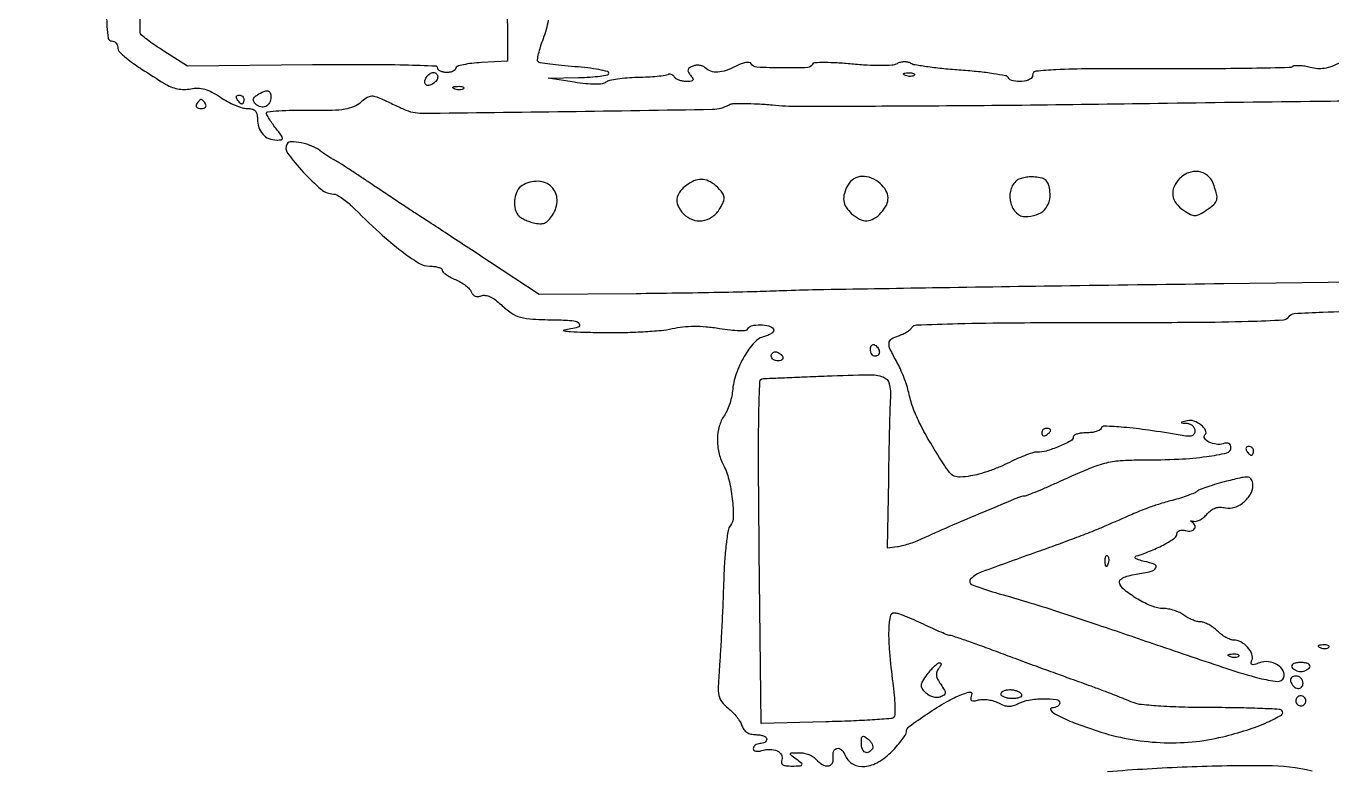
# Model space of a CAD drawing. Extents: x 0 to 2558, y 0 to 3412.
# Drawn here: x 910.7 to 1200.4, y 1445 to 1610.3 of the extents above; entities that cross this region are included whole.
import ezdxf

# ---------------------------------------------------------------- set-up
doc = ezdxf.new("R2010")
doc.units = 0

msp = doc.modelspace()

# ---------------------------------------------------------------- linework, layer by layer
for points in [[(1286.775, 2242.902503, 0.000001), (1177.44536, 2242.627485, 0.134519)], [(1176.555032, 2242.380365, -0.000002), (1098.265318, 2241.934774, -0.000173)], [(1017.151755, 1670.006102), (1017.5, 1602.5), (1011.75, 1602.200096, 0.015483), (1009.545876, 1602.016569, 0.025011), (1007.689062, 1601.709198, 0.022258), (1006.285007, 1601.337838, 0.327985), (1006, 1600.950096, -0.199142), (1005.849451, 1600.587093, -0.085464), (1005.4125, 1600.279091, -0.065453), (1004.765538, 1600.069875, -0.045543), (1004, 1600, -0.046479), (1003.234507, 1600.071313, -0.066436), (1002.5875, 1600.28462, -0.086538), (1002.150923, 1600.598798, -0.196046), (1002, 1600.96892, 0.404469), (1001.573909, 1601.409479, 0.001911), (994.655607, 1601.61407, 0.00616), (985.969291, 1601.730678, 0.002568), (974.25, 1601.683431), (946.5, 1601.429022), (941.25, 1604.745239, -0.009069), (939.237428, 1606.068168, -0.013703), (937.539368, 1607.298604, -0.008392), (936.186188, 1608.373402, -0.220846), (935.990401, 1608.780729, -0.003145), (935.98627, 1609.366085, -0.000001), (935.969595, 1631.173089, -0.000019), (935.952051, 1655.383799, -0.000011), (935.933053, 1684)], [(1923.086218, 2244.376059, -0.000011), (1814.032813, 2244.041497, -0.000207)], [(1324.704195, 1210.958263, -0.000001), (1324.831971, 1216.559674, -0.000001), (1324.980176, 1223.055371, -0.000001), (1325.131041, 1229.666374, -0.003312)], [(1347, 900.068317, 0.000002), (1365.687198, 900.484728, 0.000002), (1385.0375, 900.916042, 0.000002), (1402.386564, 901.302857, 0.000005)], [(928.531725, 1614.732384, 0.017812), (928.607766, 1610.188333, 0.030893), (928.904021, 1607.603572, 0.363588), (929.624318, 1607, -0.09817), (930.149348, 1606.895912, -0.097736), (930.595893, 1606.599325, -0.098146), (930.894934, 1606.156538, -0.099913), (931, 1605.636001, 0.200423), (931.465415, 1604.521562, 0.029463), (933.342463, 1602.873015, 0.021599), (936.421605, 1600.681391, 0.006209), (941.369205, 1597.558988, 0.040809), (942.79847, 1596.834803, 0.047233), (944.258959, 1596.39418, 0.048945), (945.729463, 1596.245444, 0.050139), (947.188619, 1596.387724, -0.056262), (948.780109, 1596.523312, -0.063134), (950.298361, 1596.288387, -0.053105), (951.909879, 1595.633999, -0.026258), (953.801549, 1594.488883, 0.025575), (955.370362, 1593.536276, 0.02431), (957.05453, 1592.731109, 0.02508), (958.611678, 1592.167648, 0.074398), (959.732135, 1592, -0.055994), (960.818363, 1591.877973, -0.143138), (961.503493, 1591.496458, -0.141422), (961.88024, 1590.802515, -0.054153), (962, 1589.7, 0.080357), (962.3053, 1587.812622, 0.104644), (963.186833, 1586.305561, 0.110571), (964.559432, 1585.340593, 0.098442), (966.27258, 1585, 0.035485), (967.335199, 1585.07551, 0.394977), (967.57848, 1585.37847, 0.142295), (967.365063, 1585.948132, 0.006343), (966.07258, 1587.634859, -0.012506), (965.278872, 1588.697547, -0.016247), (964.60882, 1589.711381, -0.013939), (964.107269, 1590.580015, -0.124579), (964, 1591.003858, -0.387956), (964.266357, 1591.295473, -0.005802), (966.766022, 1591.493033, -0.012156), (969.805755, 1591.623686, -0.00731), (973.416245, 1591.638215, 0.006988), (978.580455, 1591.655663, 0.034348), (981.482996, 1591.905964, 0.06241), (983.401377, 1592.456249, 0.08308), (984.925961, 1593.432996, -0.035294), (986.134922, 1594.381011, -0.109522), (987.093124, 1594.759594, -0.111746), (988.110188, 1594.693933, -0.03755), (989.509716, 1594.16378, 0.000018), (990.642655, 1593.634376, 0.000011), (991.996962, 1593.001626, 0.000011), (993.350288, 1592.369405, 0.000018), (994.479943, 1591.841754, 0.112175), (998.529025, 1590.963807, 0.000954), (1030.695318, 1591.343533, 0.000876), (1063.002606, 1591.843186, 0.123875), (1066.663711, 1592.831679, -0.11907), (1067.574542, 1593.086881, -0.010095), (1070.025431, 1593.126022, -0.012934), (1072.986642, 1593.036905, -0.009648), (1076.245109, 1592.791248, 0.023902), (1082.101795, 1592.517256, 0.00084), (1104.79363, 1592.579107, 0.001558), (1131.608888, 1592.780807, 0.001089), (1161.839589, 1593.168292, -0.000865), (1195.562102, 1593.615644, -0.002309), (1219.614594, 1593.782002, -0.00035)], [(1202.345159, 1602.214372, -0.025892), (1200.376548, 1601.353977, -0.049365), (1198.709871, 1600.907722, -0.057398), (1197.166607, 1600.833135, -0.051381), (1195.585681, 1601.102964, 0.025294), (1194.398978, 1601.369759, 0.028902), (1193.243092, 1601.500672, 0.029951), (1192.264423, 1601.495881, 0.12281), (1191.703357, 1601.316665, -0.134006), (1190.883948, 1601.074683, -0.000747), (1182.686699, 1600.917011, -0.00314), (1173.311711, 1600.809579, -0.001981), (1162.367676, 1600.796252, 0.001536), (1146.704327, 1600.791107, 0.011119), (1139.171512, 1600.597929, 0.014587), (1134.735807, 1600.255482, 0.383433), (1134, 1599.43705, -0.293353), (1133.395137, 1598.49482, -0.082521), (1131.627772, 1598.015686, -0.075841), (1129.67689, 1598.115901, -0.206488), (1128.567021, 1598.891558, 0.212431), (1128.010534, 1599.271115, 0.00692), (1125.282695, 1599.728439, 0.012171), (1121.97702, 1600.153638, 0.008033), (1118.160098, 1600.488541, -0.006889), (1114.286658, 1600.819473, -0.009368), (1110.803325, 1601.231513, -0.006701), (1107.916201, 1601.6675, -0.097884), (1106.955976, 1602.027208, 0.090018), (1106.314461, 1602.279001, 0.055197), (1105.502698, 1602.347502, 0.053035), (1104.654454, 1602.23482, 0.063424), (1103.901879, 1601.947487, -0.105702), (1102.761169, 1601.618515, -0.015305), (1100.329744, 1601.522317, -0.016022), (1097.29942, 1601.592348, -0.010784), (1093.847997, 1601.857646, 0.009702), (1090.62405, 1602.112479, 0.015367), (1087.854308, 1602.192113, 0.009329), (1085.597486, 1602.145513, 0.296748), (1085.166667, 1601.840384, -0.29913), (1084.092305, 1601.086498, -0.009318), (1078.451833, 1601.019271, -0.010015), (1072.837391, 1601.169482, -0.247486), (1071.542082, 1601.931911, 0.224428), (1071.123316, 1602.203695, 0.07069), (1070.357247, 1602.198331, 0.052478), (1069.360247, 1601.94056, 0.030751), (1068.233065, 1601.438071, -0.034052), (1065.982145, 1600.452376, -0.07155), (1064.11572, 1600.070498, -0.096084), (1062.59198, 1600.273766, -0.115814), (1061.367217, 1601.032783, 0.099076), (1060.846684, 1601.379722, 0.062757), (1060.140572, 1601.571375, 0.059579), (1059.365925, 1601.58739, 0.067116), (1058.641694, 1601.416, 0.04544), (1057.851629, 1601.02729, 0.192557), (1057.54191, 1600.613295, 0.194585), (1057.60476, 1600.102904, 0.046492), (1058.096921, 1599.383217, -0.037004), (1058.606064, 1598.668151, -0.290107), (1058.598295, 1598.278502, -0.225633), (1058.221139, 1598.051236, -0.024625), (1057.181462, 1598, -0.044918), (1056.345552, 1598.075246, -0.045404), (1055.539657, 1598.298542, -0.049469), (1054.877873, 1598.62634, -0.11512), (1054.489919, 1599.016312, 0.081201), (1054.186552, 1599.36527, 0.091862), (1053.799658, 1599.581642, 0.100705), (1053.390699, 1599.633435, 0.120279), (1053.02213, 1599.513677, -0.107167), (1052.429069, 1599.303852, -0.007975), (1050.71325, 1599.113326, -0.010768), (1048.639793, 1598.961479, -0.007961), (1046.341228, 1598.879512, 0.014435), (1044.018804, 1598.766573, 0.017968), (1041.871571, 1598.522043, 0.016418), (1040.109209, 1598.197414, 0.115743), (1039.327949, 1597.824394, -0.140457), (1038.501158, 1597.477921, -0.02934), (1036.916346, 1597.384189, -0.025746), (1034.843296, 1597.490147, -0.014218), (1032.327949, 1597.821507), (1026.5, 1598.75852), (1033.25, 1598.87926, 0.011896), (1035.837852, 1598.987175, 0.01955), (1038.017188, 1599.215883, 0.014313), (1039.719324, 1599.512064, 0.356522), (1040, 1599.855662, 0.348099), (1039.713559, 1600.217243, 0.011198), (1037.768417, 1600.628747, 0.017147), (1035.315583, 1601.00396, 0.010505), (1032.403121, 1601.285874, -0.006176), (1029.452373, 1601.545731, -0.00918), (1026.876999, 1601.852476, -0.004917), (1024.724861, 1602.17057, -0.158514), (1024.258749, 1602.407918, -0.242443), (1024.122855, 1602.832603, -0.015929), (1024.383967, 1604.134938, -0.020246), (1024.825836, 1605.7302, -0.013528), (1025.453844, 1607.518314, 0.023883), (1026.145488, 1609.62621, 0.031936), (1026.556057, 1611.596458, 0.036187)], [(1263.301344, 1554.196386), (1176.400672, 1553.078157, 0.00032), (1142.310108, 1552.61767, 0.000445), (1111.795822, 1552.158779, 0.000269), (1086.093883, 1551.735508, 0.005773), (1078.5, 1551.518639, -0.003895), (1072.836338, 1551.335604, -0.001246), (1064.415625, 1551.150113, -0.001243), (1055.038109, 1550.990252, -0.001389), (1046, 1550.883765), (1024.5, 1550.69018), (1013.5, 1557.964644, 0.000386), (1008.904303, 1560.998743, 0.00036), (1004.192112, 1564.099667, 0.000358), (999.998975, 1566.850402, 0.001218), (997.26038, 1568.634625, -0.001696), (994.856683, 1570.203935, -0.000947), (991.940569, 1572.129844, -0.000944), (988.998953, 1574.088613, -0.001534), (986.508149, 1575.765071, 0.002719), (984.258957, 1577.271175, 0.002973), (982.059351, 1578.708083, 0.002782), (980.163455, 1579.91569, 0.014796), (979.104421, 1580.539042, -0.01097), (978.281325, 1581.015078, -0.00758), (977.370303, 1581.58808, -0.007647), (976.510932, 1582.165842, -0.015506), (975.856652, 1582.651154, 0.074834), (974.100176, 1583.656429, 0.041652), (971.729835, 1584.356484, 0.03874), (969.516809, 1584.637886, 0.273063), (968.594509, 1584.152918, 0.307265), (968.681542, 1582.113208, 0.0266), (972.1779, 1577.894551, 0.029546), (976.184127, 1574.037054, 0.174522), (978.865173, 1573.022236, -0.114756), (979.560283, 1572.848592, -0.026958), (980.603307, 1572.241364, -0.026384), (981.756249, 1571.393879, -0.023265), (982.865173, 1570.395172, 0.009109), (989.106358, 1564.445905, 0.02168), (994.007817, 1560.318414, 0.026331), (997.824131, 1557.685714, 0.138688), (1000.248734, 1557, -0.030274), (1001.302776, 1556.936122, -0.047054), (1002.191816, 1556.741888, -0.059791), (1002.810336, 1556.459289, -0.261418), (1003, 1556.12132, 0.205856), (1003.178282, 1555.706646, 0.034629), (1003.860143, 1555.14447, 0.032976), (1004.806755, 1554.558445, 0.02393), (1005.928145, 1554.029763, -0.033427), (1007.091491, 1553.45407, -0.03352), (1008.166606, 1552.728961, -0.035501), (1009.012744, 1551.969667, -0.100855), (1009.436574, 1551.304689, 0.093445), (1009.790745, 1550.730577, 0.114896), (1010.308014, 1550.374485, 0.108731), (1010.952649, 1550.272105, 0.076977), (1011.671253, 1550.427342, -0.129715), (1012.547568, 1550.522725, -0.068445), (1013.604538, 1550.211624, -0.053702), (1014.787388, 1549.518211, -0.031624), (1016.04128, 1548.460451, 0.041203), (1018.282447, 1546.642084, 0.08345), (1020.338608, 1545.692239, 0.053911), (1023.13094, 1545.245865, 0.009485), (1028.45, 1545.076511, -0.017738), (1032.210442, 1544.894624, -0.225813), (1033.399482, 1544.201168, -0.520144), (1033.107767, 1543.42763, -0.026479), (1030, 1542.804256, 0.863312), (1029.999781, 1542.651882, 0.021311), (1031.465625, 1542.49699, 0.008435), (1034.439355, 1542.360719, 0.003408), (1038.5, 1542.270931, 0.008943), (1043.041407, 1542.282709, 0.008878), (1047.590625, 1542.45673, 0.008767), (1051.561287, 1542.74919, 0.03387), (1054, 1543.139671, -0.029956), (1056.354553, 1543.535583, -0.025479), (1058.871098, 1543.67602, -0.023607), (1061.576785, 1543.56122, -0.018342), (1064.5, 1543.190077, 0.013095), (1066.924014, 1542.856438, 0.024166), (1068.909085, 1542.732673, 0.022729), (1070.406558, 1542.779869, 0.292567), (1070.833333, 1543.101757, -0.2581), (1071.63599, 1543.792052, -0.054536), (1073.542346, 1543.975894, -0.054051), (1075.49425, 1543.738909, -0.199694), (1076.481881, 1543.029317, -0.255046), (1076.504678, 1542.608589, -0.110569), (1076.147398, 1542.153482, -0.070456), (1075.446636, 1541.729302, -0.039454), (1074.50078, 1541.41084, 0.149286), (1072.266051, 1540.064317, 0.050951), (1070.009985, 1536.972079, 0.048549), (1068.226251, 1533.097816, 0.060886), (1067.391582, 1529.235434, -0.034215), (1067.164369, 1527.823981, -0.024298), (1066.726426, 1526.281251, -0.024651), (1066.161132, 1524.842929, -0.046845), (1065.546501, 1523.762927, 0.087093), (1064.469808, 1521.459561, 0.061244), (1064.066397, 1518.621155, 0.058939), (1064.361255, 1515.649389, 0.066185), (1065.342726, 1512.950714, -0.060357), (1066.581141, 1509.66482, -0.031727), (1067.348352, 1505.361393, -0.028016), (1067.580481, 1501.291628, -0.17518), (1066.884819, 1499.361215, 0.134785), (1066.427339, 1498.349771, 0.009626), (1066.000235, 1495.264557, 0.012924), (1065.65081, 1491.496242, 0.009182), (1065.446125, 1487.257623, -0.002699), (1065.280489, 1482.565794, -0.001973), (1065.047853, 1477.357013, -0.001993), (1064.788264, 1472.423008, -0.004404), (1064.541968, 1468.659869, 0.006516), (1064.243291, 1463.78016, 0.059559), (1064.393669, 1461.662043, 0.120337), (1065.030984, 1460.270112, 0.058914), (1066.420616, 1458.883784, -0.032256), (1067.408775, 1457.99767, -0.026723), (1068.342848, 1456.936678, -0.02754), (1069.095257, 1455.867834, -0.062825), (1069.508279, 1454.973915, 0.084328), (1069.936101, 1454.14322, 0.08871), (1070.60805, 1453.517245, 0.082371), (1071.499882, 1453.131044, 0.061149), (1072.567388, 1453, -0.03922), (1073.498878, 1452.926822, -0.058372), (1074.28542, 1452.70625, -0.076758), (1074.821119, 1452.382773, -0.222134), (1075, 1452, -0.148195), (1074.884432, 1451.618646, -0.098894), (1074.559375, 1451.29375, -0.082425), (1074.073457, 1451.074694, -0.064853), (1073.5, 1451, 0.069441), (1072.926702, 1450.919994, 0.085494), (1072.440625, 1450.686455, 0.100025), (1072.115627, 1450.339648, 0.13928), (1072, 1449.932612, 0.201732), (1072.150418, 1449.574967, 0.131561), (1072.546117, 1449.352101, 0.088694), (1073.147148, 1449.307304, 0.051245), (1073.859123, 1449.455287, -0.077627), (1075.688358, 1449.736221, -0.106693), (1077.308933, 1449.382096, -0.157783), (1078.24624, 1448.525039, -0.224542), (1078.329869, 1447.417241, 0.133419), (1078.264687, 1446.774949, 0.220215), (1078.565974, 1446.332325, 0.11192), (1079.315295, 1446.086726, 0.026243), (1080.643011, 1446.031803, 0.005983), (1082.488926, 1446.074446, 0.252036), (1082.819161, 1446.267427, 0.374251), (1082.765896, 1446.581355, 0.009735), (1081.55887, 1447.531803, -0.007414), (1080.318411, 1448.499283, -0.336255), (1080.244273, 1448.796029, -0.293434), (1080.513937, 1448.978945, -0.006294), (1082.186426, 1449, -0.0514), (1083.261258, 1448.889215, -0.042357), (1084.366246, 1448.559375, -0.044068), (1085.337169, 1448.074913, -0.081976), (1086, 1447.5, 0.082069), (1087.292045, 1446.379753, 0.155563), (1088.616116, 1446.053097, 0.244704), (1089.497694, 1446.589668, 0.171491), (1089.73821, 1447.75, -0.097271), (1089.827862, 1449.276999, -0.292513), (1090.558184, 1449.956098, -0.254778), (1091.585525, 1449.616768, -0.085054), (1092.487128, 1448.25, 0.169351), (1094.180198, 1446.428806, 0.147945), (1096.743741, 1445.928972, 0.108637), (1099.80846, 1446.936511, 0.066841), (1102.803833, 1449.297607, 0.014499), (1104.027841, 1450.636015, 0.019025), (1105.061126, 1451.930273, 0.01679), (1105.830852, 1453.050281, 0.1431), (1106, 1453.629193, -0.239321), (1106.592485, 1454.796141, -0.009375), (1110.64724, 1457.644809, -0.017139), (1114.901691, 1460.30865, -0.040476), (1118.277647, 1461.915462, -0.01308), (1119.654592, 1462.398147, -0.123856), (1120.27351, 1462.438153, -0.368346), (1120.497809, 1462.162501, -0.086112), (1120.373144, 1461.530014, 0.086134), (1120.253498, 1460.922847, 0.288027), (1120.452421, 1460.5896, 0.155724), (1120.983407, 1460.502382, 0.027411), (1121.986717, 1460.706777, -0.064798), (1122.975652, 1460.832412, -0.036857), (1124.179764, 1460.739834, -0.036149), (1125.399228, 1460.463704, -0.049152), (1126.440707, 1460.031732, 0.039992), (1127.649757, 1459.504148, 0.075365), (1128.694709, 1459.312846, 0.080084), (1129.706358, 1459.444289, 0.050634), (1130.809259, 1459.897918, -0.08251), (1133.148438, 1460.690659, -0.037767), (1136.368788, 1460.970255, -0.033843), (1139.289337, 1460.804912, -0.378283), (1140, 1460, -0.168643), (1139.866446, 1459.615296, -0.091829), (1139.485938, 1459.281989, -0.073477), (1138.919418, 1459.049427, -0.055048), (1138.25, 1458.959962, 0.654224), (1138.019688, 1458.398458, 0.082668), (1139.49034, 1457.311699, 0.026257), (1143.234938, 1455.644236, 0.011864), (1148.297335, 1453.838047, 0.034218), (1155.202696, 1452.070622, 0.033792), (1162.313614, 1451.252112, 0.034195), (1169.385159, 1451.402908, 0.03714), (1176.173076, 1452.525734, 0.017633), (1181.542462, 1454.031663, 0.027336), (1186.04053, 1455.742035, 0.028915), (1189.180387, 1457.360084, 0.490027), (1189.306893, 1458.359774, 0.185843), (1188.724923, 1458.618204, 0.002233), (1184.511263, 1458.811934, 0.006322), (1179.594162, 1458.953749, 0.004047), (1173.880386, 1459, -0.006405), (1167.787915, 1459.078047, -0.009562), (1162.466451, 1459.316304, -0.008498), (1158.179633, 1459.663698, -0.071221), (1156.297053, 1460.124512, 0.001298), (1152.454742, 1461.657679, 0.003787), (1149.79223, 1462.688815, 0.003442), (1146.981188, 1463.730988, 0.000924), (1142.5, 1465.347991, -0.001327), (1139.144074, 1466.562014, -0.0006), (1134.751039, 1468.170385, -0.000594), (1130.118264, 1469.879079, -0.000812), (1125.950345, 1471.429643, 0.00226), (1122.239523, 1472.797931, 0.003426), (1118.998735, 1473.951208, 0.001316), (1116.207415, 1474.914809, 0.082631), (1115.695442, 1475, -0.096461), (1115.22512, 1475.091588, -0.004225), (1113.675075, 1475.734375, -0.007032), (1111.844594, 1476.542221, -0.004949), (1109.807944, 1477.5, 0.009112), (1107.727486, 1478.45731, 0.011402), (1105.762331, 1479.265625, 0.009703), (1104.095992, 1479.870152, 0.082339), (1103.312847, 1480, 0.363543), (1102.364266, 1479.205264, 0.038535), (1102.057032, 1476.112309, 0.028032), (1102.219386, 1471.349108, 0.009673), (1102.972146, 1464.5, -0.010143), (1103.269536, 1461.770514, -0.014965), (1103.40999, 1459.364648, -0.010132), (1103.426043, 1457.388272, -0.202957), (1103.189427, 1456.847737, -0.172106), (1102.577354, 1456.576724, -0.002408), (1098.482924, 1456.284929, -0.0064), (1093.690885, 1456.028167, -0.004132), (1088.13542, 1455.847737), (1073.77084, 1455.5), (1073.34532, 1493.75, -0.001252), (1073.172563, 1513.791643, -0.007172), (1073.260046, 1524.423576, -0.00513), (1073.486846, 1531.329025, -0.39098), (1074.209899, 1532.0476, 0.00102), (1075.132022, 1532.083508, 0.000032), (1078.907388, 1532.238475, 0.000062), (1083.357423, 1532.421974, 0.000043), (1088.389721, 1532.630545, -0.005783), (1097.685035, 1532.908964, -0.089118), (1100.834055, 1532.402752, -0.256078), (1102.186772, 1530.898052, -0.076028), (1102.439886, 1527.705399, 0.010708), (1102.33707, 1525.700329, 0.001142), (1102.208589, 1521.035336, 0.001407), (1102.083885, 1515.478417, 0.001131), (1101.980075, 1509.5), (1101.753542, 1494.5), (1103.994908, 1494.759142, 0.033906), (1105.073229, 1494.958589, 0.01409), (1106.497857, 1495.366487, 0.013865), (1108.00486, 1495.890709, 0.017417), (1109.368137, 1496.462797, -0.005797), (1115.494125, 1499.202621, -0.003038), (1123.175672, 1502.476544, -0.000676), (1131.147035, 1505.804244, -0.098848), (1132.127545, 1506, 0.092877), (1132.657655, 1506.099326, 0.00355), (1134.529422, 1506.841609, 0.006259), (1136.736471, 1507.767363, 0.004359), (1139.2051, 1508.865051, -0.006004), (1146.212384, 1511.953317, -0.035443), (1150.002421, 1513.261025, -0.048331), (1153.424903, 1513.830227, -0.017056), (1158.400362, 1514, 0.01103), (1166.433575, 1514.177228, 0.023322), (1172.635826, 1514.74165, 0.022732), (1177.091036, 1515.565466, 0.34882), (1178, 1516.709844, 0.10909), (1177.877228, 1517.265857, 0.169098), (1177.538509, 1517.615403, 0.133782), (1176.987164, 1517.727233, 0.059021), (1176.25, 1517.590216, -0.109449), (1174.732347, 1517.462971, -0.080749), (1173.11439, 1517.955554, -0.125437), (1172.1632, 1518.766952, -0.365133), (1172.231341, 1519.564675, 0.331944), (1172.371938, 1520.531563, 0.102613), (1171.362867, 1521.726881, 0.080712), (1169.736643, 1522.623973, 0.150802), (1168.248411, 1522.689019, 0.001942), (1167.075014, 1522.377433, 0.339772), (1167.001251, 1522.280863, 0.3917), (1167.077688, 1522.198721, 0.002127), (1168.25, 1522.116001, -0.085489), (1168.918334, 1521.954748, -0.088251), (1169.485938, 1521.58014, -0.093282), (1169.866351, 1521.053279, -0.110278), (1170, 1520.454687, -0.130815), (1169.812164, 1519.749024, -0.191425), (1169.315054, 1519.353388, -0.096119), (1168.380014, 1519.257401, -0.020434), (1166.75, 1519.470861, 0.006956), (1159.700924, 1520.587939, 0.01464), (1154.19518, 1521.218187, 0.009702), (1149.951104, 1521.495697, 0.33241), (1149.166667, 1520.963689, -0.193042), (1148.844372, 1520.592046, -0.046719), (1148.074479, 1520.283084, -0.041167), (1147.05778, 1520.070659, -0.030931), (1145.916667, 1520, 0.029301), (1144.799202, 1519.934457, 0.045734), (1143.856771, 1519.734986, 0.057619), (1143.198969, 1519.445093, 0.26618), (1143, 1519.097825, -0.278761), (1142.468059, 1518.217852, -0.020742), (1139.823641, 1516.966833, -0.027263), (1137.005368, 1515.95119, -0.091127), (1135.059985, 1515.73707, 0.093037), (1134.232769, 1515.64285, 0.014199), (1132.654318, 1515.106867, 0.015468), (1130.808136, 1514.355148, 0.012854), (1128.892629, 1513.445591, -0.019187), (1126.795851, 1512.482304, -0.014029), (1124.401423, 1511.569456, -0.014215), (1122.080803, 1510.831864, -0.030197), (1120.241811, 1510.422677, -0.024219), (1117.884628, 1510.162011, -0.121672), (1116.589171, 1510.398341, -0.121625), (1115.552472, 1511.210696, -0.024192), (1114.182196, 1513.147644, -0.008364), (1110.986388, 1518.353114, -0.020185), (1108.846599, 1522.331112, -0.026526), (1107.422236, 1525.699038, -0.034044), (1106.495957, 1528.932357, 0.025262), (1106.0796, 1530.488343, 0.014046), (1105.424488, 1532.339951, 0.013981), (1104.654372, 1534.181381, 0.021925), (1103.880492, 1535.712773, -0.015385), (1102.409164, 1538.532127, -0.129021), (1102.135181, 1539.929645, -0.240886), (1102.676394, 1540.841193, -0.065026), (1104.25, 1541.567394, 0.032046), (1105.164, 1541.918296, 0.029713), (1106.049937, 1542.390896, 0.031015), (1106.786687, 1542.907432, 0.081526), (1107.21787, 1543.384781, -0.245714), (1108.222053, 1543.955718, -0.002104), (1117.384143, 1544.23884, -0.005167), (1129.828951, 1544.442333, -0.001504), (1149.000711, 1544.5, 0.001256), (1170.121898, 1544.553035, 0.006429), (1181.847564, 1544.762701, 0.004408), (1189.648165, 1545.071385, 0.246523), (1190.864812, 1545.787141, -0.242819), (1192.041389, 1546.490442, -0.006226), (1198.393318, 1546.807639, -0.007815), (1208.014528, 1547.01754, -0.001586)], [(1268.31004, 1436.882966, 0.000015), (1292.460695, 1437.283456, 0.194599)], [(969.094428, 1400.969888, 0.000038), (1045.330933, 1402.122597, 0.00854)], [(919.964112, 1437.649034, -0.000027), (913.8, 1437.730119, -0.000035), (906.451388, 1437.827694, -0.000027), (898.5, 1437.934258, 0.003441)], [(1196, 1444.883861, 0.055742), (1185.943362, 1446.085899, 0.011826), (1168.273458, 1445.802151, 0.009762), (1150.612846, 1444.754883, 0.092581)]]:
    msp.add_lwpolyline(points, format="xyb")
for points in [[(1002, 1599.059017, -0.161033), (1001.724195, 1598.224864, -0.089687), (1000.935284, 1597.48511, -0.09984), (1000.010153, 1597.120596, -0.245171), (999.333333, 1597.333333, -0.245171), (999.120596, 1598.010153, -0.09984), (999.48511, 1598.935284, -0.089687), (1000.224864, 1599.724195, -0.161033), (1001.059017, 1600, -0.099038), (1001.418132, 1599.928163, -0.097945), (1001.723586, 1599.723586, -0.097945), (1001.928163, 1599.418132, -0.099038)], [(1107.729167, 1599.395833, -0.126455), (1107.402231, 1599.202593, -0.060344), (1106.916927, 1599.123424, -0.05415), (1106.359369, 1599.160852, -0.051402), (1105.8125, 1599.316886, -0.054073), (1105.395823, 1599.538436, -0.470617), (1105.37858, 1599.720685, -0.168741), (1105.670344, 1599.862007, -0.018894), (1106.416667, 1599.921053, -0.028489), (1107.112848, 1599.910055, -0.077125), (1107.592839, 1599.799335, -0.208169), (1107.77538, 1599.614691, -0.296942)], [(1007.729167, 1596.395833, -0.126455), (1007.402231, 1596.202593, -0.060344), (1006.916927, 1596.123424, -0.05415), (1006.359369, 1596.160852, -0.051402), (1005.8125, 1596.316886, -0.054073), (1005.395823, 1596.538436, -0.470617), (1005.37858, 1596.720685, -0.168741), (1005.670344, 1596.862007, -0.018894), (1006.416667, 1596.921053, -0.028489), (1007.112848, 1596.910055, -0.077125), (1007.592839, 1596.799335, -0.208169), (1007.77538, 1596.614691, -0.296942)], [(948.5, 1593, 0.146489), (948.397987, 1592.620597, 0.191582), (948.538811, 1592.29375, 0.134005), (948.925364, 1592.072951, 0.063222), (949.5, 1592, 0.063222), (950.074636, 1592.072951, 0.134005), (950.461189, 1592.29375, 0.191582), (950.602013, 1592.620597, 0.146489), (950.5, 1593, 0.025622), (950.235369, 1593.382847, 0.032351), (949.951311, 1593.70625, 0.033983), (949.686704, 1593.937141, 0.163822), (949.5, 1594, 0.163822), (949.313296, 1593.937141, 0.033983), (949.048689, 1593.70625, 0.032351), (948.764631, 1593.382847, 0.025622)], [(959, 1594, -0.042167), (958.967655, 1593.617151, -0.061769), (958.870461, 1593.29375, -0.081139), (958.727648, 1593.07446, -0.210953), (958.559017, 1593, -0.151918), (958.34829, 1593.065539, -0.038439), (958.066025, 1593.29375, -0.035638), (957.768994, 1593.617226, -0.029505), (957.5, 1594, -0.082592), (957.343488, 1594.3821, -0.161196), (957.3746, 1594.70625, -0.182303), (957.586039, 1594.921712, -0.108972), (957.940983, 1595, -0.093332), (958.345238, 1594.923877, -0.09642), (958.688914, 1594.70625, -0.099167), (958.918938, 1594.381556, -0.105053)], [(965, 1594.559017, -0.12), (964.69074, 1593.28899, -0.160782), (963.848963, 1592.465786, -0.172886), (962.732086, 1592.339014, -0.139911), (961.671227, 1592.928773, -0.057656), (961.190353, 1593.535476, -0.180521), (961.089722, 1594.037491, -0.166155), (961.341083, 1594.510265, -0.047299), (962.008359, 1595.026328, -0.031526), (963.403599, 1595.7899, -0.149261), (964.295488, 1595.916843, -0.262938), (964.814131, 1595.50663, -0.097147)], [(1058.474177, 1575.750671, 0.062884), (1056.23244, 1574.129578, 0.140929), (1055.163486, 1572.342614, 0.166271), (1055.295959, 1570.465346, 0.096654), (1056.571429, 1568.571429, 0.107418), (1058.501794, 1567.330357, 0.121347), (1060.686465, 1567.076115, 0.118346), (1062.780687, 1567.867386, 0.098796), (1064.451893, 1569.566924, 0.025352), (1065.261281, 1570.950399, 0.09246), (1065.555027, 1571.919675, 0.129046), (1065.432576, 1572.747761, 0.072437), (1064.899147, 1573.62152, 0.050782), (1063.303938, 1575.188886, 0.089014), (1061.682355, 1576.069624, 0.106227), (1060.063663, 1576.245677, 0.099618)], [(1093.035184, 1575.065741, 0.049235), (1092.231089, 1573.126174, 0.104825), (1092.092713, 1571.516027, 0.113844), (1092.618705, 1570.074487, 0.064753), (1093.828741, 1568.654988, 0.065838), (1095.564779, 1567.456879, 0.125464), (1097.208113, 1567.084276, 0.129862), (1098.790486, 1567.547763, 0.073135), (1100.345012, 1568.828741, 0.065838), (1101.543121, 1570.564779, 0.125464), (1101.915724, 1572.208113, 0.129862), (1101.452237, 1573.790486, 0.073135), (1100.171259, 1575.345012, 0.086854), (1098.242899, 1576.56016, 0.107444), (1096.157063, 1576.928849, 0.122889), (1094.312673, 1576.391157, 0.138674)], [(1130.24508, 1575.84508, 0.145883), (1129.055109, 1573.644289, 0.119541), (1129.141005, 1570.960859, 0.13295), (1130.41071, 1568.815035, 0.19547), (1132.415859, 1568, 0.081857), (1134.811087, 1568.394778, 0.118169), (1136.620105, 1569.533852, 0.124819), (1137.65267, 1571.315503, 0.097863), (1137.835788, 1573.549314, 0.040167), (1137.530123, 1575.108362, 0.132243), (1136.998712, 1576.001252, 0.13042), (1136.086055, 1576.513684, 0.038606), (1134.49508, 1576.79508, 0.040549), (1133.253309, 1576.815983, 0.038943), (1132.007113, 1576.637738, 0.041546), (1130.934657, 1576.302509, 0.100182)], [(1166.571429, 1576.428571, 0.095426), (1165.364553, 1574.645892, 0.134897), (1165.104699, 1572.756463, 0.13011), (1165.847826, 1570.949987, 0.085639), (1167.5, 1569.408043, 0.024542), (1169.033744, 1568.507407, 0.121059), (1170, 1568.26998, 0.121059), (1170.966256, 1568.507407, 0.024542), (1172.5, 1569.408043, 0.033889), (1174.190697, 1570.687437, 0.153043), (1174.831523, 1571.729085, 0.131173), (1174.814382, 1573.041064, 0.022354), (1174.024751, 1575.4349, 0.134636), (1172.766771, 1577.15669, 0.135727), (1170.810273, 1577.989294, 0.125086), (1168.57537, 1577.7281, 0.105432)], [(1020.75, 1574.919901, 0.14108), (1019.673773, 1573.794516, 0.083387), (1019.09118, 1572.0149, 0.079529), (1019.108318, 1570.053692, 0.106162), (1019.765313, 1568.403972, 0.096891), (1020.230745, 1567.936961, 0.030597), (1021.083034, 1567.434452, 0.029262), (1022.124566, 1566.977981, 0.028657), (1023.219482, 1566.64258, 0.043505), (1024.666671, 1566.419419, 0.111902), (1025.705948, 1566.583761, 0.11092), (1026.578337, 1567.181423, 0.042318), (1027.492168, 1568.347703, 0.14751), (1028.486897, 1571.716332, 0.200729), (1027.261086, 1574.5998, 0.191226), (1024.280901, 1575.841374, 0.136912)], [(1100, 1537.940983, -0.105429), (1099.923444, 1537.581949, -0.099231), (1099.70625, 1537.276414, -0.096318), (1099.381732, 1537.071618, -0.092995), (1099, 1537, -0.153634), (1098.618621, 1537.120018, -0.097988), (1098.29375, 1537.457961, -0.080552), (1098.074545, 1537.962904, -0.062283), (1098, 1538.559017, -0.066118), (1098.073267, 1539.110654, -0.138808), (1098.29375, 1539.478525, -0.191142), (1098.620352, 1539.607943, -0.139169), (1099, 1539.5, -0.06081), (1099.382515, 1539.193797, -0.051032), (1099.70625, 1538.7871, -0.053229), (1099.926698, 1538.346558, -0.089642)], [(1078.5, 1537, -0.139169), (1078.607943, 1536.620352, -0.191142), (1078.478525, 1536.29375, -0.138808), (1078.110654, 1536.073267, -0.066118), (1077.559017, 1536, -0.062283), (1076.962904, 1536.074545, -0.080552), (1076.457961, 1536.29375, -0.097988), (1076.120018, 1536.618621, -0.153634), (1076, 1537, -0.092995), (1076.071618, 1537.381732, -0.096318), (1076.276414, 1537.70625, -0.099231), (1076.581949, 1537.923444, -0.105429), (1076.940983, 1538, -0.089642), (1077.346558, 1537.926698, -0.053229), (1077.7871, 1537.70625, -0.051032), (1078.193797, 1537.382515, -0.06081)], [(1136, 1519.940983, 0.108972), (1136.078288, 1519.586039, 0.182303), (1136.29375, 1519.3746, 0.161196), (1136.6179, 1519.343488, 0.082592), (1137, 1519.5, 0.029505), (1137.382774, 1519.768994, 0.035638), (1137.70625, 1520.066025, 0.038439), (1137.934461, 1520.34829, 0.151918), (1138, 1520.559017, 0.210953), (1137.92554, 1520.727648, 0.081139), (1137.70625, 1520.870461, 0.061769), (1137.382849, 1520.967655, 0.042167), (1137, 1521, 0.105053), (1136.618444, 1520.918938, 0.099167), (1136.29375, 1520.688914, 0.09642), (1136.076123, 1520.345238, 0.093332)], [(1181.5, 1516, 0.029505), (1181.768994, 1515.617226, 0.035638), (1182.066025, 1515.29375, 0.038439), (1182.34829, 1515.065539, 0.151918), (1182.559017, 1515, 0.210953), (1182.727648, 1515.07446, 0.081139), (1182.870461, 1515.29375, 0.061769), (1182.967655, 1515.617151, 0.042167), (1183, 1516, 0.105053), (1182.918938, 1516.381556, 0.099167), (1182.688914, 1516.70625, 0.09642), (1182.345238, 1516.923877, 0.093332), (1181.940983, 1517, 0.108972), (1181.586039, 1516.921712, 0.182303), (1181.3746, 1516.70625, 0.161196), (1181.343488, 1516.3821, 0.082592)], [(1177.006977, 1509.244241, 0.008885), (1174.829902, 1508.646888, 0.011086), (1172.83173, 1508.01181, 0.009442), (1171.186935, 1507.413671, 0.079546), (1170.506977, 1507.018527, -0.07253), (1169.86075, 1506.630824, -0.011376), (1168.473924, 1506.088411, -0.012441), (1166.796707, 1505.52291, -0.010567), (1165, 1505.00785, 0.010602), (1161.933608, 1504.128581, 0.016511), (1159.336124, 1503.228785, 0.010279), (1156.059241, 1501.893093, 0.001835), (1150, 1499.250351, -0.010197), (1147.588097, 1498.246062, -0.002777), (1143.7375, 1496.758726, -0.002808), (1139.349998, 1495.120086, -0.002918), (1135, 1493.551973, 0.002762), (1122.738654, 1489.136246, 0.105856), (1120.281009, 1487.588141, 0.544532), (1120.546713, 1486.274188, 0.025079), (1125.75, 1484.52761, -0.005331), (1132.479622, 1482.56063, -0.004544), (1139.535497, 1480.346135, -0.003243), (1148.457432, 1477.392578, -0.001077), (1161.5, 1472.949517, 0.002118), (1177.087323, 1467.675767, 0.017391), (1184.279735, 1465.551131, 0.036049), (1188.302239, 1464.817557, 0.340489), (1189.705092, 1465.673866, 0.221264), (1189.601272, 1467.173852, 0.130832), (1188.334669, 1468.493737, 0.107064), (1186.339497, 1469.182698, 0.121214), (1184.333127, 1468.936555, -0.017603), (1183.194985, 1468.549105, -0.157335), (1182.673596, 1468.559115, -0.348961), (1182.486005, 1468.853082, -0.06582), (1182.644993, 1469.517251, 0.189329), (1182.634322, 1470.881681, 0.089126), (1181.682909, 1472.39978, 0.082856), (1180.176449, 1473.588019, 0.126294), (1178.571429, 1474, -0.092457), (1177.828687, 1474.138528, -0.035442), (1176.874107, 1474.5875, -0.033596), (1175.881283, 1475.234646, -0.035158), (1175, 1476, 0.038064), (1174.105564, 1476.767717, 0.034183), (1173.073438, 1477.421842, 0.035851), (1172.062635, 1477.879152, 0.083953), (1171.25, 1478.031803, -0.062288), (1170.440766, 1478.147977, -0.029757), (1169.443856, 1478.485547, -0.02894), (1168.430463, 1478.967417, -0.036476), (1167.55887, 1479.531803, 0.053266), (1166.622508, 1480.094525, 0.03148), (1165.406283, 1480.568717, 0.031206), (1164.117549, 1480.892884, 0.046041), (1162.956754, 1481, -0.09861), (1160.509531, 1481.487382, -0.034983), (1157.300977, 1483.089497, -0.033365), (1154.417059, 1485.061442, -0.147857), (1153.251716, 1486.726129, -0.266333), (1153.366751, 1487.283817, -0.094241), (1154.035651, 1487.801742, -0.05549), (1155.236581, 1488.25388, -0.022665), (1156.946787, 1488.607482, 0.016828), (1160.291659, 1489.258462, 0.199361), (1161.345809, 1490.010127, 0.472549), (1161.090414, 1490.767861, 0.0363), (1158.733769, 1491.471738, -0.018811), (1157.513974, 1491.79009, -0.077267), (1156.827127, 1492.119454, -0.344408), (1156.735356, 1492.409879, -0.230768), (1157, 1492.661356, 0.020437), (1160.366847, 1493.879546, 0.027574), (1163.292576, 1495.268263, 0.025278), (1165.505515, 1496.621519, 0.247741), (1166, 1497.558255, -0.155511), (1166.149569, 1498.027522, -0.151918), (1166.544337, 1498.328977, -0.103421), (1167.178299, 1498.421243, -0.048586), (1168, 1498.289749, 0.106817), (1169.176752, 1498.239175, 0.211549), (1169.939639, 1498.74647, 0.273525), (1169.965556, 1499.530775, 0.140902), (1169.25, 1500.252772, -0.067191), (1169.074125, 1500.384842, -0.602306), (1169.095606, 1500.456378, -0.096222), (1169.319856, 1500.457053, -0.013281), (1169.777594, 1500.356901, 0.135594), (1170.386094, 1500.373688, 0.052334), (1171.170093, 1500.706725, 0.046849), (1171.990989, 1501.268207, 0.042318), (1172.72395, 1501.990566, -0.054015), (1173.615899, 1502.829491, -0.08082), (1174.560062, 1503.327724, -0.082893), (1175.595284, 1503.493578, -0.059911), (1176.756879, 1503.346171, 0.152825), (1178.877483, 1503.468024, 0.094514), (1181.024647, 1504.782005, 0.095221), (1182.525011, 1506.783368, 0.158197), (1182.815778, 1508.852279, 0.115377), (1182.418018, 1509.782919, 0.220938), (1181.7209, 1510.165808, 0.073211), (1180.375452, 1510.059587, 0.006269)], [(1150.683114, 1490.8125, -0.054073), (1150.461564, 1490.395823, -0.470617), (1150.279315, 1490.37858, -0.168741), (1150.137993, 1490.670344, -0.018894), (1150.078947, 1491.416667, -0.028489), (1150.089945, 1492.112848, -0.077125), (1150.200665, 1492.592839, -0.208169), (1150.385309, 1492.77538, -0.296942), (1150.604167, 1492.729167, -0.126455), (1150.797407, 1492.402231, -0.060344), (1150.876576, 1491.916927, -0.05415), (1150.839148, 1491.359369, -0.051402)], [(1197.8125, 1472.316886, 0.051402), (1198.359369, 1472.160852, 0.05415), (1198.916927, 1472.123424, 0.060344), (1199.402231, 1472.202593, 0.126455), (1199.729167, 1472.395833, 0.296942), (1199.77538, 1472.614691, 0.208169), (1199.592839, 1472.799335, 0.077125), (1199.112848, 1472.910055, 0.028489), (1198.416667, 1472.921053, 0.018894), (1197.670344, 1472.862007, 0.168741), (1197.37858, 1472.720685, 0.470617), (1197.395823, 1472.538436, 0.054073)], [(1113.150922, 1467.68185, 0.087908), (1112.727962, 1466.938589, 0.117198), (1112.64401, 1466.16903, 0.088384), (1112.918446, 1465.284928, 0.033443), (1113.590495, 1464.174263, -0.015077), (1114.449165, 1462.866112, -0.148146), (1114.61465, 1462.235303, -0.249239), (1114.355142, 1461.788428, -0.047472), (1113.484476, 1461.355669, -0.098504), (1112.741145, 1461.228046, -0.063311), (1111.873698, 1461.361628, -0.060027), (1111.016917, 1461.723018, -0.066681), (1110.30371, 1462.267719, -0.047338), (1109.514381, 1463.222549, -0.170577), (1109.315633, 1463.974852, -0.11975), (1109.602724, 1464.847069, -0.018366), (1110.631251, 1466.373038, -0.020027), (1111.410675, 1467.357147, -0.025702), (1112.207336, 1468.193173, -0.025124), (1112.923942, 1468.806473, -0.156672), (1113.372445, 1468.968575, -0.240049), (1113.602153, 1468.861783, -0.211817), (1113.667256, 1468.603562, -0.094329), (1113.510909, 1468.18641, -0.036524)], [(1179.729167, 1470.395833, -0.126455), (1179.402231, 1470.202593, -0.060344), (1178.916927, 1470.123424, -0.05415), (1178.359369, 1470.160852, -0.051402), (1177.8125, 1470.316886, -0.054073), (1177.395823, 1470.538436, -0.470617), (1177.37858, 1470.720685, -0.168741), (1177.670344, 1470.862007, -0.018894), (1178.416667, 1470.921053, -0.028489), (1179.112848, 1470.910055, -0.077125), (1179.592839, 1470.799335, -0.208169), (1179.77538, 1470.614691, -0.296942)], [(1191.5, 1468, 0.085235), (1191.838188, 1467.617226, 0.053414), (1192.342439, 1467.29375, 0.051777), (1192.925537, 1467.074147, 0.064269), (1193.5, 1467, 0.064269), (1194.074463, 1467.074147, 0.051777), (1194.657561, 1467.29375, 0.053414), (1195.161812, 1467.617226, 0.085235), (1195.5, 1468, 0.259199), (1195.517887, 1468.385721, 0.162984), (1195.190983, 1468.713525, 0.081563), (1194.488004, 1468.931662, 0.034543), (1193.5, 1469, 0.034543), (1192.511996, 1468.931662, 0.081563), (1191.809017, 1468.713525, 0.162984), (1191.482113, 1468.385721, 0.259199)], [(1191.229167, 1464.8125, 0.113253), (1191.877068, 1463.749304, 0.165501), (1192.846361, 1463.257027, 0.244413), (1193.653027, 1463.540134, 0.190724), (1194, 1464.416667, 0.099038), (1193.879125, 1465.020927, 0.097945), (1193.534896, 1465.534896, 0.097945), (1193.020927, 1465.879125, 0.099038), (1192.416667, 1466, 0.077096), (1191.841384, 1465.910766, 0.119977), (1191.414714, 1465.651172, 0.144529), (1191.204183, 1465.264262, 0.134046)], [(1131.5, 1462, -0.253782), (1131.521766, 1461.615199, -0.1651), (1131.205217, 1461.287316, -0.083483), (1130.520664, 1461.068671, -0.035659), (1129.559017, 1461, -0.037227), (1128.579009, 1461.073066, -0.055981), (1127.751711, 1461.29375, -0.073461), (1127.186221, 1461.616918, -0.230178), (1127, 1462, -0.186414), (1127.147465, 1462.381787, -0.089706), (1127.570164, 1462.70625, -0.069539), (1128.198222, 1462.926216, -0.049547), (1128.940983, 1463, -0.046881), (1129.729296, 1462.925923, -0.046318), (1130.49335, 1462.70625, -0.050262), (1131.123976, 1462.383556, -0.111412)], [(1192.552786, 1461.08541, 0.099038), (1192.401684, 1460.679226, 0.097945), (1192.417584, 1460.244476, 0.097945), (1192.597789, 1459.848514, 0.099038), (1192.91459, 1459.552786, 0.099038), (1193.320774, 1459.401684, 0.097945), (1193.755524, 1459.417584, 0.097945), (1194.151486, 1459.597789, 0.099038), (1194.447214, 1459.91459, 0.099038), (1194.598316, 1460.320774, 0.097945), (1194.582416, 1460.755524, 0.097945), (1194.402211, 1461.151486, 0.099038), (1194.08541, 1461.447214, 0.099038), (1193.679226, 1461.598316, 0.097945), (1193.244476, 1461.582416, 0.097945), (1192.848514, 1461.402211, 0.099038)], [(1098.429973, 1449.886693, -0.119392), (1097.651289, 1449.117046, -0.258637), (1096.836674, 1449.087934, -0.197273), (1096.212086, 1449.813433, -0.080485), (1096, 1451.122445, -0.021696), (1096.04875, 1452.245391, -0.241254), (1096.279829, 1452.613777, -0.286403), (1096.680821, 1452.605448, -0.028529), (1097.48899, 1452.009138, -0.050777), (1098.018024, 1451.470716, -0.064546), (1098.379611, 1450.875922, -0.078442), (1098.528516, 1450.317852, -0.165938)]]:
    msp.add_lwpolyline(points, format="xyb", close=True)

doc.saveas('drawing.dxf')
